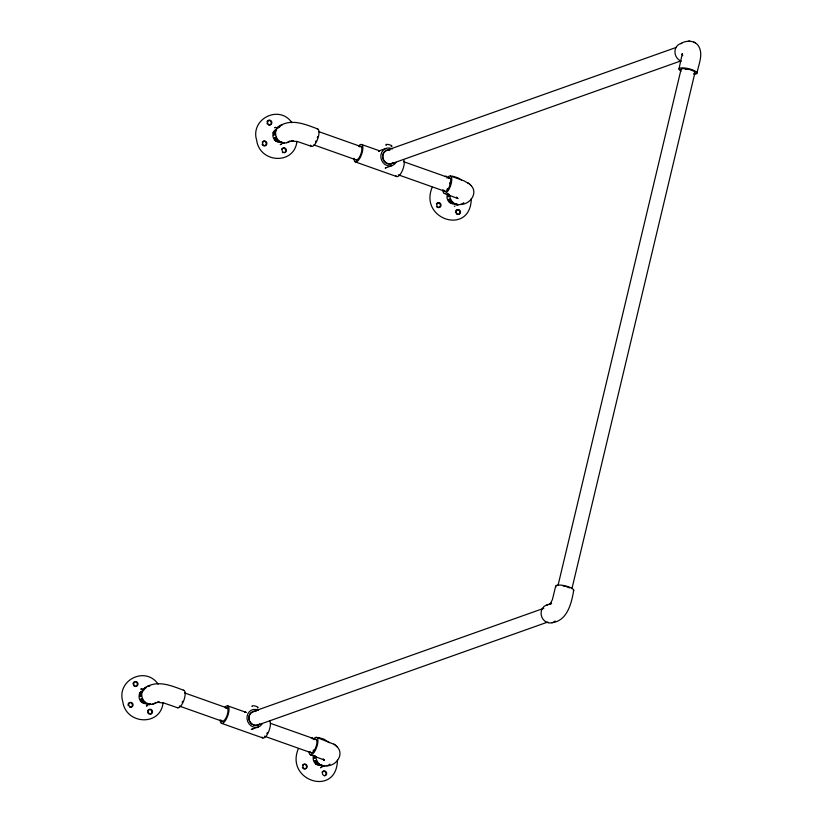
<?xml version="1.0" encoding="UTF-8"?>
<svg xmlns="http://www.w3.org/2000/svg" width="823" height="823" viewBox="0 0 823 823"><rect width="100%" height="100%" fill="white"/><g stroke="black" fill="none" stroke-linecap="round" stroke-linejoin="round"><path stroke-width="1.23" d="M337.461 760.061C336.772 797.538 284.717 780.842 298.358 748.673M471.301 198.672C470.622 236.139 418.568 219.453 432.209 187.274M163.098 702.688C160.567 726.606 125.898 724.662 122.812 701.71C116.156 680.271 145.527 665.591 158.109 684.15M296.949 141.289C294.418 165.217 259.749 163.273 256.663 140.311C250.007 118.872 279.378 104.192 291.959 122.761M555.669 586.182L552.418 599.576L549.867 604.473L551.544 603.3L546.822 604.998M678.975 68.998L682.216 53.896L682.751 55.748M558.076 585.215L681.084 69.286M571.913 588.733L694.921 72.805M573.724 590.266C571.563 602.806 567.654 620.614 552.13 622.744M697.03 73.093C698.377 64.894 703.305 55.234 699.066 46.962C695.682 40.09 686.536 39.967 680.672 43.598M460.767 204.443C470.139 204.485 478.348 192.973 471.034 185.484M326.916 765.832C336.288 765.874 344.498 754.362 337.183 746.873M275.191 130.199L273.329 132.133L276.302 129.808M276.806 128.522L278.668 126.588L280.448 126.289M273.699 132.04L275.252 130.435M277.176 128.429L278.73 126.824L279.583 127.133M277.927 128.121L279.47 126.516M276.59 129.962L274.728 131.886L275.335 134.262M283.174 142.832L280.283 142.235M283.143 143.305L283.77 142.667M457.321 204.536L454.43 203.939M457.29 205.009L457.917 204.361M141.34 691.598L139.478 693.522L142.461 691.197M142.965 689.911L145.239 687.863M139.848 693.439L141.402 691.834M143.953 689.19L145.311 688.378M142.739 691.361L140.887 693.285L141.484 695.651M149.323 704.221L146.443 703.634M149.302 704.704L149.92 704.056M150.722 703.984L149.488 704.632M323.47 765.925L320.589 765.339M323.449 766.398L324.067 765.76M324.869 765.688L323.213 766.46L320.641 765.544M252.784 728.88L251.334 729.476L258.319 726.997M385.73 167.892L385.185 168.077L392.17 165.598M379.146 150.846L378.59 151.051L386.038 148.397M244.75 712.451L245.83 712.255L227.796 705.897M280.797 144.385L280.201 144.611L281.672 144.087M454.347 206.306L454.944 206.089M146.947 705.774L146.35 706L147.821 705.486M321.093 767.478L320.497 767.705L321.968 767.18M274.615 127.781L275.828 127.339M141.978 688.738L140.764 689.17L142.009 688.882M281.301 124.993C293.081 118.81 306.475 124.808 317.699 128.933M273.462 132.318L274.388 131.978L275.108 134.828M275.695 140.671L279.203 141.258M283.853 143.027L280.334 142.451M283.338 143.243L284.264 142.914M387.088 150.146L676.465 47.343M391.12 163.849L680.498 61.046M447.609 194.012L448.535 193.683M449.842 202.376L453.35 202.952M458.411 204.608L457.063 205.061L454.481 204.145M147.451 686.392C159.23 680.21 172.624 686.197 183.848 690.322M145.98 687.606L146.597 687.689M139.612 693.707L140.538 693.378L141.258 696.217M141.854 702.07L145.362 702.647M150.002 704.426L146.494 703.84M253.237 711.535L543.828 608.3M257.27 725.248L547.861 622.013M314.921 760.791L315.641 763.641L316.752 763.24L316.032 760.401M316.001 763.765L319.509 764.351M286.61 142.739L292.895 140.517L291.332 140.887L297.936 141.69L311.516 146.391M152.769 704.128L159.045 701.906L157.491 702.286L164.086 703.079L177.665 707.79M444.883 176.461L446.323 176.153M311.032 737.861L312.473 737.542M275.232 127.606L275.859 127.493M378.981 150.856L379.681 150.856L361.636 144.498M688.378 41.191L689.941 41.15M245.367 712.214L246.231 712.42M452.249 176.101L457.907 177.809L461.508 179.959M318.398 737.49L324.056 739.208L329.313 742.696M318.522 131.546L361.966 146.936M403.517 161.658L450.078 178.149M313.8 144.879L357.244 160.279M398.281 174.815L445.356 191.492M355.279 161.894L396.665 176.564M444.276 193.436L458.072 198.6M278.524 140.661L276.806 140.054L276.086 137.215M453.092 202.509L450.953 201.748L450.232 198.909M281.456 142.05L284.038 142.965M455.603 203.754L457.321 204.361M275.458 140.527L276.744 140.99M449.605 202.232L451.755 202.993M275.51 140.733L278.092 141.649M449.656 202.437L452.239 203.353M184.671 692.935L228.115 708.336M270.366 723.294L316.227 739.548M179.249 706.031L223.403 721.668M264.43 736.204L311.506 752.88M221.428 723.294L262.815 737.953M310.425 754.825L324.221 759.999L323.172 758.981M145.527 702.358L142.955 701.443L142.235 698.604M318.82 763.754L317.102 763.147L316.382 760.308M147.605 703.449L150.187 704.354M321.752 765.143L324.334 766.059M141.607 701.926L143.758 702.688M315.754 763.621L317.904 764.382M141.659 702.132L144.241 703.048M315.806 763.837L318.388 764.742M450.459 175.968L464.049 180.854L469.614 184.115M316.608 737.357L334.21 744.362M693.902 42.096L695.27 42.837M468.668 183.375L467.701 182.737M334.436 744.517L335.763 745.515M333.85 744.126L334.817 744.774M469.912 184.373L471.27 185.741M336.062 745.772L337.43 747.14M469.326 183.879L470.211 184.63M335.486 745.268L336.37 746.029M457.012 197.582L457.65 198.261M457.084 197.654L456.642 197.057M449.121 194.537L449.481 195.956M448.782 194.629L449.255 196.522M449.883 199.001L450.603 201.841L449.492 202.242L448.772 199.403M448.134 196.43L447.537 194.063A6.749 6.039 70.4 0 0 451.066 203.456M448.885 199.392L449.481 201.758M447.414 194.084L448.134 196.923M275.736 137.307L276.456 140.147L275.345 140.538L274.625 137.698L275.335 140.054M273.39 132.369L273.987 134.735M273.267 132.38L273.987 135.219M315.271 755.936L315.631 757.355M314.931 756.028L315.404 757.921M313.686 755.463L314.293 757.829M315.034 760.781L315.641 763.147M313.573 755.473L314.293 758.312M141.885 698.696L142.605 701.535L141.494 701.937L140.774 699.097M139.54 693.758L140.147 696.124M140.887 699.087L141.494 701.453M139.426 693.779L140.147 696.618M252.116 706.515A3.179 0.833 13.4 0 1 255.603 706.155A3.179 0.833 13.4 0 1 257.383 707.955M258.247 724.724A7.016 6.275 70.4 0 1 249.39 720.619A7.016 6.275 70.4 0 1 253.35 711.648M269.625 720.876A9.269 3.364 -70.5 0 1 268.247 732.614A9.269 3.364 -70.5 0 1 262.023 737.11M267.444 732.439A7.15 2.592 -70.5 0 1 266.847 733.488M225.625 708.202A7.15 2.592 -70.5 0 1 227.076 715.403A7.15 2.592 -70.5 0 1 221.397 720.269M224.679 707.482A9.269 3.364 -70.5 0 1 229.041 709.405A9.269 3.364 -70.5 0 1 224.545 721.709A9.269 3.364 -70.5 0 1 220.183 719.775M262.249 723.746A9.135 8.168 70.4 0 1 251.21 725.937A9.135 8.168 70.4 0 1 247.836 713.829A9.135 8.168 70.4 0 1 258.525 710.372M314.674 739.61A7.15 2.592 -70.5 0 1 315.929 747.058A7.15 2.592 -70.5 0 1 310.292 751.759M313.892 749.825A5.555 2.016 -70.5 0 1 313.059 750.792M313.141 739.527A9.269 3.364 -70.5 0 1 317.925 740.227A9.269 3.364 -70.5 0 1 313.892 752.654A9.269 3.364 -70.5 0 1 309.098 751.965M329.982 764.083A9.269 8.281 70.4 0 1 321.052 765.153A9.269 8.281 70.4 0 1 315.867 756.646M183.364 690.25A9.269 3.364 -70.5 0 1 183.93 700.167A9.269 3.364 -70.5 0 1 177.243 707.543M155.835 702.389A9.269 8.281 70.4 0 1 142.358 698.161A9.269 8.281 70.4 0 1 149.807 686.104M182.644 701.309A7.15 2.592 -70.5 0 1 182.15 702.328M147.492 703.356A6.749 6.039 70.4 0 1 139.293 698.583A6.749 6.039 70.4 0 1 143.83 690.425M149.169 714.076A2.387 2.13 70.4 0 1 148.552 713.736M148.037 713.212A2.387 2.13 70.4 0 1 147.698 712.553M147.605 711.103A2.387 2.13 70.4 0 1 151.123 710.187A2.387 2.13 70.4 0 1 150.496 714.086M128.213 705.65A2.387 2.13 70.4 0 1 129.849 702.595A2.387 2.13 70.4 0 1 132.38 705.198A2.387 2.13 70.4 0 1 129.684 707.173M133.799 682.216A2.387 2.13 70.4 0 1 137.287 683.769A2.387 2.13 70.4 0 1 134.643 686.361M134.026 686.022A2.387 2.13 70.4 0 1 133.521 685.497M133.028 684.108A2.387 2.13 70.4 0 1 133.357 682.73M321.639 765.051A6.749 6.039 70.4 0 1 314.87 763.014A6.749 6.039 70.4 0 1 313.717 755.504M322.019 772.149A2.387 2.13 70.4 0 1 325.507 772.169A2.387 2.13 70.4 0 1 324.643 775.791M302.535 765.246A2.387 2.13 70.4 0 1 305.518 764.742A2.387 2.13 70.4 0 1 306.187 768.034A2.387 2.13 70.4 0 1 303.214 768.538M302.699 768.013A2.387 2.13 70.4 0 1 302.36 767.355M259.739 723.818A7.15 6.389 70.4 0 1 249.102 720.104A7.15 6.389 70.4 0 1 256.107 711.473M555.196 620.995A9.269 8.281 70.4 0 1 541.966 617.384A9.269 8.281 70.4 0 1 547.984 604.761M555.988 586.953A9.269 2.438 13.4 0 1 564.876 585.76A9.269 2.438 13.4 0 1 573.312 590.883M563.22 586.007A7.15 1.883 13.4 0 1 565.514 586.49M566.646 586.799A7.15 1.883 13.4 0 1 569.66 587.961M681.043 69.441A7.15 1.883 13.4 0 1 690.075 69.657A7.15 1.883 13.4 0 1 693.871 73.381M685.158 69.142A5.555 1.461 13.4 0 1 687.431 69.43M681.063 71.107A9.269 2.438 13.4 0 1 682.226 67.846A9.269 2.438 13.4 0 1 694.941 70.973A9.269 2.438 13.4 0 1 693.779 74.245M681.249 61.169A9.269 8.281 70.4 0 1 674.932 51.499A9.269 8.281 70.4 0 1 681.825 43.362M393.589 162.429A7.15 6.389 70.4 0 1 382.942 158.716A7.15 6.389 70.4 0 1 389.958 150.074M386.326 145.393A3.179 0.833 13.4 0 1 386.923 144.385A3.179 0.833 13.4 0 1 391.1 145.373A3.179 0.833 13.4 0 1 391.234 146.556M393.075 162.707A7.016 6.275 70.4 0 1 383.034 158.602A7.016 6.275 70.4 0 1 389.516 150.125M403.826 160.012A9.269 3.364 -70.5 0 1 401.789 171.853A9.269 3.364 -70.5 0 1 395.873 175.711M359.476 146.803A7.15 2.592 -70.5 0 1 361.132 153.376A7.15 2.592 -70.5 0 1 355.515 159.467M358.53 146.083A9.269 3.364 -70.5 0 1 362.892 148.017A9.269 3.364 -70.5 0 1 358.386 160.32A9.269 3.364 -70.5 0 1 354.034 158.386M396.1 162.347A9.135 8.168 70.4 0 1 385.051 164.538A9.135 8.168 70.4 0 1 381.687 152.43A9.135 8.168 70.4 0 1 392.376 148.973M448.514 178.21A7.15 2.592 -70.5 0 1 449.769 185.659A7.15 2.592 -70.5 0 1 444.142 190.36M317.627 136.587A7.15 2.592 -70.5 0 1 317.318 137.708M316.001 140.939A7.15 2.592 -70.5 0 1 315.476 141.875M449.986 182.294A5.555 2.016 -70.5 0 1 449.708 183.868M447.743 188.426A5.555 2.016 -70.5 0 1 446.91 189.403M446.992 178.138A9.269 3.364 -70.5 0 1 451.786 179.147A9.269 3.364 -70.5 0 1 447.311 191.79A9.269 3.364 -70.5 0 1 442.939 189.578M463.833 202.695A9.269 8.281 70.4 0 1 454.893 203.765A9.269 8.281 70.4 0 1 449.718 195.246M317.215 128.861A9.269 3.364 -70.5 0 1 317.771 138.778A9.269 3.364 -70.5 0 1 311.094 146.144M310.744 145.722A9.269 3.364 -70.5 0 1 310.477 145.146M289.686 140.99A9.269 8.281 70.4 0 1 276.456 137.379A9.269 8.281 70.4 0 1 282.464 124.757M281.343 141.957A6.749 6.039 70.4 0 1 273.329 137.78A6.749 6.039 70.4 0 1 276.6 129.314M283.019 152.687A2.387 2.13 70.4 0 1 282.392 152.348M281.723 149.056A2.387 2.13 70.4 0 1 285.211 149.076A2.387 2.13 70.4 0 1 284.346 152.697M262.239 142.153A2.387 2.13 70.4 0 1 265.572 141.978A2.387 2.13 70.4 0 1 265.263 145.589A2.387 2.13 70.4 0 1 262.064 144.262M266.94 121.989A2.387 2.13 70.4 0 1 269.563 120.497A2.387 2.13 70.4 0 1 271.117 123.471A2.387 2.13 70.4 0 1 268.493 124.973M267.372 124.108A2.387 2.13 70.4 0 1 267.022 123.45M455.489 203.662A6.749 6.039 70.4 0 1 452.166 203.837M457.166 214.381A2.387 2.13 70.4 0 1 456.539 214.042M455.685 212.859A2.387 2.13 70.4 0 1 456.899 209.906A2.387 2.13 70.4 0 1 459.707 211.439A2.387 2.13 70.4 0 1 458.493 214.392M436.385 203.847A2.387 2.13 70.4 0 1 439.173 203.209A2.387 2.13 70.4 0 1 440.243 206.213A2.387 2.13 70.4 0 1 437.682 207.478M437.064 207.139A2.387 2.13 70.4 0 1 436.55 206.624M550.597 603.784L551.544 603.3L550.669 603.732M292.772 140.815L292.206 140.805L292.844 140.836M158.921 702.214L158.355 702.204L158.993 702.225M323.655 759.619L323.161 759.372L324.427 760.092L323.676 759.578M682.298 54.606L682.185 54.03L682.298 54.606M133.912 682.699A2.387 2.13 70.4 0 0 135.99 686.248A2.387 2.13 70.4 0 0 137.647 682.72A2.387 2.13 70.4 0 0 133.912 682.699M128.954 703.511A2.387 2.13 70.4 0 0 131.032 707.06A2.387 2.13 70.4 0 0 132.688 703.542A2.387 2.13 70.4 0 0 128.954 703.511M148.438 710.414A2.387 2.13 70.4 0 0 150.506 713.963A2.387 2.13 70.4 0 0 152.162 710.444A2.387 2.13 70.4 0 0 148.438 710.414M303.101 765.215A2.387 2.13 70.4 0 0 305.179 768.754A2.387 2.13 70.4 0 0 306.835 765.236A2.387 2.13 70.4 0 0 303.101 765.215M322.585 772.118A2.387 2.13 70.4 0 0 324.653 775.657A2.387 2.13 70.4 0 0 326.32 772.139A2.387 2.13 70.4 0 0 322.585 772.118M267.763 121.3A2.387 2.13 70.4 0 0 269.841 124.849A2.387 2.13 70.4 0 0 271.497 121.331A2.387 2.13 70.4 0 0 267.763 121.3M262.804 142.122A2.387 2.13 70.4 0 0 264.872 145.661A2.387 2.13 70.4 0 0 266.529 142.142A2.387 2.13 70.4 0 0 262.804 142.122M282.279 149.025A2.387 2.13 70.4 0 0 284.357 152.564A2.387 2.13 70.4 0 0 286.013 149.045A2.387 2.13 70.4 0 0 282.279 149.025M436.951 203.816A2.387 2.13 70.4 0 0 439.029 207.365A2.387 2.13 70.4 0 0 440.686 203.847A2.387 2.13 70.4 0 0 436.951 203.816M456.436 210.719A2.387 2.13 70.4 0 0 458.504 214.268A2.387 2.13 70.4 0 0 460.16 210.75A2.387 2.13 70.4 0 0 456.436 210.719"/></g></svg>
